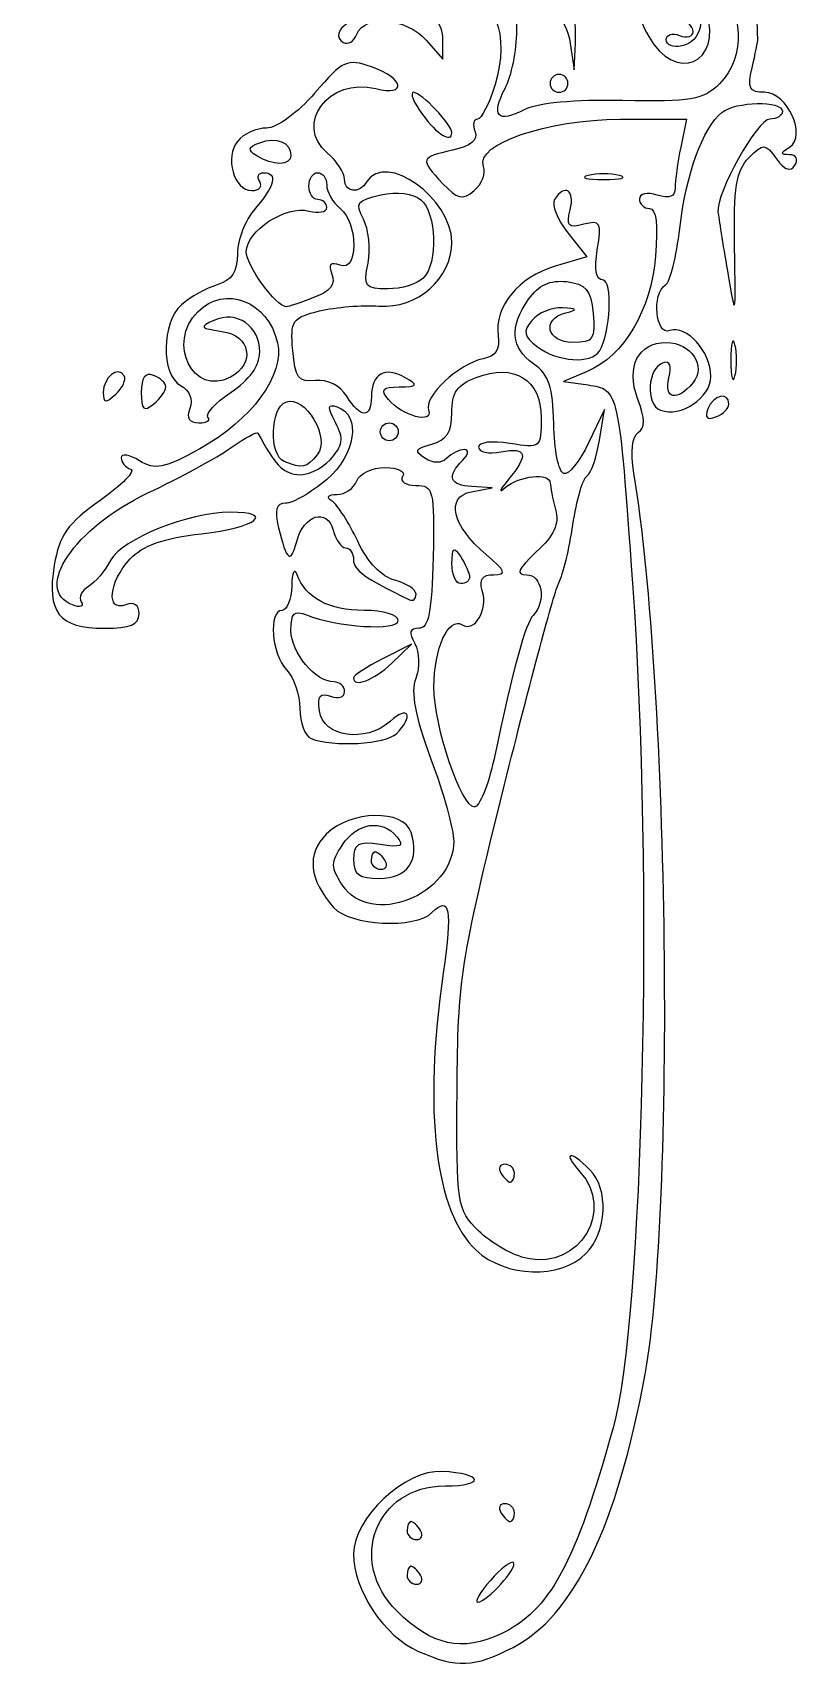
# Model space of a CAD drawing. Header units: centimetres. Extents: x -8.8 to 7.6, y -8.2 to 8.8.
# Drawn here: x -7.115 to -4.821, y 1.18 to 6.024 of the extents above; entities that cross this region are included whole.
import ezdxf

# ---------------------------------------------------------------- set-up
doc = ezdxf.new("R2010")
doc.units = ezdxf.units.CM
doc.header["$MEASUREMENT"] = 0
doc.layers.add('Layer 1', color=7, linetype='Continuous')

msp = doc.modelspace()

# ---------------------------------------------------------------- linework, layer by layer
at = {"layer": 'Layer 1'}
for points, knots in [([(-5.97245, 1.22985), (-6.07316, 1.27363), (-6.16456, 1.41072), (-6.16469, 1.51823), (-6.16469, 1.51823), (-6.16482, 1.62455), (-6.01135, 1.76811), (-5.90336, 1.76268), (-5.90336, 1.76268), (-5.78054, 1.7565), (-5.77243, 1.71979), (-5.89388, 1.71979), (-5.89388, 1.71979), (-6.0993, 1.71979), (-6.18446, 1.49726), (-6.03589, 1.34869), (-6.03589, 1.34869), (-5.93404, 1.24684), (-5.84281, 1.22708), (-5.72738, 1.28186), (-5.72738, 1.28186), (-5.58408, 1.34986), (-5.50761, 1.49071), (-5.39626, 1.89177), (-5.39626, 1.89177), (-5.30679, 2.21403), (-5.27661, 3.52255), (-5.3386, 4.39208), (-5.3386, 4.39208), (-5.37972, 4.9689), (-5.37956, 4.96821), (-5.47033, 4.98054), (-5.47033, 4.98054), (-5.47033, 4.98054), (-5.54303, 4.99042), (-5.54303, 4.99042), (-5.54303, 4.99042), (-5.54303, 4.99042), (-5.47338, 5.02015), (-5.47338, 5.02015), (-5.47338, 5.02015), (-5.36384, 5.0669), (-5.28366, 5.20193), (-5.27039, 5.36201), (-5.27039, 5.36201), (-5.26259, 5.45592), (-5.26863, 5.50333), (-5.28839, 5.50333), (-5.28839, 5.50333), (-5.30474, 5.50333), (-5.31813, 5.51604), (-5.31813, 5.53157), (-5.31813, 5.53157), (-5.31813, 5.54777), (-5.29557, 5.55265), (-5.26521, 5.54302), (-5.26521, 5.54302), (-5.22899, 5.53152), (-5.21229, 5.53827), (-5.21229, 5.56439), (-5.21229, 5.56439), (-5.21229, 5.58538), (-5.20485, 5.63976), (-5.19575, 5.68524), (-5.19575, 5.68524), (-5.19575, 5.68524), (-5.17921, 5.76792), (-5.17921, 5.76792), (-5.17921, 5.76792), (-5.17921, 5.76792), (-5.37434, 5.76734), (-5.37434, 5.76734), (-5.37434, 5.76734), (-5.59304, 5.76669), (-5.80491, 5.69388), (-5.77965, 5.62806), (-5.77965, 5.62806), (-5.77187, 5.60778), (-5.78432, 5.57558), (-5.80731, 5.55649), (-5.80731, 5.55649), (-5.84258, 5.52722), (-5.85726, 5.53053), (-5.90112, 5.5776), (-5.90112, 5.5776), (-5.96893, 5.65039), (-5.96765, 5.65469), (-5.87188, 5.67572), (-5.87188, 5.67572), (-5.81694, 5.68779), (-5.79526, 5.7056), (-5.8049, 5.73074), (-5.8049, 5.73074), (-5.81275, 5.75119), (-5.80952, 5.76792), (-5.79773, 5.76792), (-5.79773, 5.76792), (-5.78594, 5.76792), (-5.76253, 5.81385), (-5.74571, 5.86999), (-5.74571, 5.86999), (-5.70128, 6.0183), (-5.74661, 6.13833), (-5.84705, 6.13833), (-5.84705, 6.13833), (-5.88838, 6.13833), (-5.92772, 6.12082), (-5.93624, 6.09864), (-5.93624, 6.09864), (-5.94462, 6.07681), (-5.93994, 6.05895), (-5.92584, 6.05895), (-5.92584, 6.05895), (-5.91174, 6.05895), (-5.90021, 6.03332), (-5.90021, 6.00198), (-5.90021, 6.00198), (-5.90021, 6.00198), (-5.90021, 5.94501), (-5.90021, 5.94501), (-5.90021, 5.94501), (-5.90021, 5.94501), (-5.94962, 6.00198), (-5.94962, 6.00198), (-5.94962, 6.00198), (-6.00638, 6.06743), (-6.13264, 6.07813), (-6.15517, 6.01941), (-6.15517, 6.01941), (-6.16351, 5.99767), (-6.18158, 5.98682), (-6.19531, 5.99531), (-6.19531, 5.99531), (-6.24349, 6.02508), (-6.15833, 6.08541), (-6.06812, 6.08541), (-6.06812, 6.08541), (-6.01242, 6.08541), (-5.97211, 6.10056), (-5.96272, 6.12503), (-5.96272, 6.12503), (-5.9507, 6.15636), (-5.9062, 6.16299), (-5.75006, 6.15672), (-5.75006, 6.15672), (-5.53347, 6.14802), (-5.5017, 6.12654), (-5.5077, 5.99281), (-5.5077, 5.99281), (-5.5077, 5.99281), (-5.51126, 5.91343), (-5.51126, 5.91343), (-5.51126, 5.91343), (-5.51126, 5.91343), (-5.5228, 5.99155), (-5.5228, 5.99155), (-5.5228, 5.99155), (-5.53414, 6.06832), (-5.59384, 6.13583), (-5.65186, 6.13748), (-5.65186, 6.13748), (-5.66881, 6.13796), (-5.68132, 6.09268), (-5.68132, 6.03088), (-5.68132, 6.03088), (-5.68132, 5.97178), (-5.69685, 5.89441), (-5.71584, 5.85894), (-5.71584, 5.85894), (-5.75905, 5.77821), (-5.73747, 5.75402), (-5.65948, 5.79576), (-5.65948, 5.79576), (-5.62297, 5.8153), (-5.50859, 5.8259), (-5.36773, 5.8228), (-5.36773, 5.8228), (-5.16511, 5.81835), (-5.12919, 5.82454), (-5.08155, 5.87218), (-5.08155, 5.87218), (-5.00198, 5.95175), (-5.00794, 6.0981), (-5.09302, 6.15385), (-5.09302, 6.15385), (-5.16985, 6.20419), (-5.22296, 6.19079), (-5.26611, 6.11016), (-5.26611, 6.11016), (-5.28334, 6.07797), (-5.28515, 6.05984), (-5.27023, 6.06906), (-5.27023, 6.06906), (-5.2358, 6.09034), (-5.15937, 6.06121), (-5.15937, 6.02682), (-5.15937, 6.02682), (-5.15937, 6.01227), (-5.17723, 6.00721), (-5.19906, 6.01559), (-5.19906, 6.01559), (-5.22089, 6.02397), (-5.23875, 6.01841), (-5.23875, 6.00325), (-5.23875, 6.00325), (-5.23875, 5.98809), (-5.21805, 5.97967), (-5.19275, 5.98454), (-5.19275, 5.98454), (-5.13359, 5.99596), (-5.11399, 6.08542), (-5.17066, 6.08542), (-5.17066, 6.08542), (-5.19356, 6.08542), (-5.21229, 6.09732), (-5.21229, 6.11188), (-5.21229, 6.11188), (-5.21229, 6.1606), (-5.13669, 6.139), (-5.11969, 6.08542), (-5.11969, 6.08542), (-5.07109, 5.93229), (-5.21245, 5.87217), (-5.29078, 6.01266), (-5.29078, 6.01266), (-5.32722, 6.078), (-5.32722, 6.09284), (-5.29083, 6.15818), (-5.29083, 6.15818), (-5.23617, 6.25634), (-5.10701, 6.27096), (-5.0295, 6.18776), (-5.0295, 6.18776), (-4.98269, 6.13752), (-4.96945, 6.09861), (-4.96763, 6.00605), (-4.96763, 6.00605), (-4.9675, 5.99877), (-4.97508, 5.96008), (-4.9845, 5.92006), (-4.9845, 5.92006), (-4.99891, 5.85883), (-4.99305, 5.8473), (-4.94755, 5.8473), (-4.94755, 5.8473), (-4.87961, 5.8473), (-4.82113, 5.71803), (-4.87392, 5.68454), (-4.87392, 5.68454), (-4.90159, 5.66698), (-4.90149, 5.66283), (-4.87338, 5.6625), (-4.87338, 5.6625), (-4.85403, 5.66226), (-4.84706, 5.64865), (-4.85758, 5.63163), (-4.85758, 5.63163), (-4.87061, 5.61054), (-4.88746, 5.61628), (-4.91232, 5.65027), (-4.91232, 5.65027), (-4.94649, 5.69699), (-4.95046, 5.69714), (-4.99427, 5.65318), (-4.99427, 5.65318), (-5.03125, 5.61607), (-5.03958, 5.56425), (-5.03658, 5.3898), (-5.03658, 5.3898), (-5.03286, 5.17367), (-5.03296, 5.17332), (-5.05761, 5.31814), (-5.05761, 5.31814), (-5.07123, 5.39818), (-5.08383, 5.47664), (-5.0856, 5.4925), (-5.0856, 5.4925), (-5.09178, 5.54783), (-4.96915, 5.76792), (-4.93212, 5.76792), (-4.93212, 5.76792), (-4.91159, 5.76792), (-4.89479, 5.77833), (-4.89479, 5.79107), (-4.89479, 5.79107), (-4.89479, 5.82337), (-5.03309, 5.82086), (-5.07387, 5.78782), (-5.07387, 5.78782), (-5.13029, 5.74211), (-5.1806, 5.60368), (-5.19874, 5.44422), (-5.19874, 5.44422), (-5.20823, 5.36077), (-5.22707, 5.28566), (-5.2406, 5.27729), (-5.2406, 5.27729), (-5.28231, 5.25151), (-5.27059, 5.12519), (-5.22801, 5.14153), (-5.22801, 5.14153), (-5.17969, 5.16007), (-5.10646, 5.07847), (-5.10646, 5.00609), (-5.10646, 5.00609), (-5.10646, 4.94261), (-5.1957, 4.88276), (-5.2559, 4.90587), (-5.2559, 4.90587), (-5.30115, 4.92324), (-5.29468, 5.03083), (-5.24744, 5.04637), (-5.24744, 5.04637), (-5.22774, 5.05285), (-5.22164, 5.03673), (-5.23068, 5.00214), (-5.23068, 5.00214), (-5.2473, 4.93859), (-5.20682, 4.93022), (-5.15937, 4.9874), (-5.15937, 4.9874), (-5.11893, 5.03613), (-5.16582, 5.10646), (-5.23875, 5.10646), (-5.23875, 5.10646), (-5.32175, 5.10646), (-5.35875, 5.03388), (-5.32344, 4.94034), (-5.32344, 4.94034), (-5.30073, 4.88017), (-5.30026, 4.85292), (-5.32169, 4.83967), (-5.32169, 4.83967), (-5.34002, 4.82834), (-5.3448, 4.783), (-5.33441, 4.71924), (-5.33441, 4.71924), (-5.22964, 4.07672), (-5.21079, 2.54865), (-5.3015, 2.05052), (-5.3015, 2.05052), (-5.38312, 1.60229), (-5.51322, 1.33299), (-5.69227, 1.24164), (-5.69227, 1.24164), (-5.8098, 1.18168), (-5.85709, 1.17969), (-5.97246, 1.22985), (-5.97246, 1.22985), (-5.97246, 1.22985), (-5.97245, 1.22985), (-5.97245, 1.22985)], [0, 0, 0, 0, 0.011236, 0.011236, 0.011236, 0.011236, 0.0224719, 0.0224719, 0.0224719, 0.0224719, 0.0337079, 0.0337079, 0.0337079, 0.0337079, 0.0449438, 0.0449438, 0.0449438, 0.0449438, 0.0561798, 0.0561798, 0.0561798, 0.0561798, 0.0674157, 0.0674157, 0.0674157, 0.0674157, 0.0786517, 0.0786517, 0.0786517, 0.0786517, 0.0898876, 0.0898876, 0.0898876, 0.0898876, 0.1011236, 0.1011236, 0.1011236, 0.1011236, 0.1123596, 0.1123596, 0.1123596, 0.1123596, 0.1235955, 0.1235955, 0.1235955, 0.1235955, 0.1348315, 0.1348315, 0.1348315, 0.1348315, 0.1460674, 0.1460674, 0.1460674, 0.1460674, 0.1573034, 0.1573034, 0.1573034, 0.1573034, 0.1685393, 0.1685393, 0.1685393, 0.1685393, 0.1797753, 0.1797753, 0.1797753, 0.1797753, 0.1910112, 0.1910112, 0.1910112, 0.1910112, 0.2022472, 0.2022472, 0.2022472, 0.2022472, 0.2134831, 0.2134831, 0.2134831, 0.2134831, 0.2247191, 0.2247191, 0.2247191, 0.2247191, 0.2359551, 0.2359551, 0.2359551, 0.2359551, 0.247191, 0.247191, 0.247191, 0.247191, 0.258427, 0.258427, 0.258427, 0.258427, 0.2696629, 0.2696629, 0.2696629, 0.2696629, 0.2808989, 0.2808989, 0.2808989, 0.2808989, 0.2921348, 0.2921348, 0.2921348, 0.2921348, 0.3033708, 0.3033708, 0.3033708, 0.3033708, 0.3146067, 0.3146067, 0.3146067, 0.3146067, 0.3258427, 0.3258427, 0.3258427, 0.3258427, 0.3370787, 0.3370787, 0.3370787, 0.3370787, 0.3483146, 0.3483146, 0.3483146, 0.3483146, 0.3595506, 0.3595506, 0.3595506, 0.3595506, 0.3707865, 0.3707865, 0.3707865, 0.3707865, 0.3820225, 0.3820225, 0.3820225, 0.3820225, 0.3932584, 0.3932584, 0.3932584, 0.3932584, 0.4044944, 0.4044944, 0.4044944, 0.4044944, 0.4157303, 0.4157303, 0.4157303, 0.4157303, 0.4269663, 0.4269663, 0.4269663, 0.4269663, 0.4382022, 0.4382022, 0.4382022, 0.4382022, 0.4494382, 0.4494382, 0.4494382, 0.4494382, 0.4606742, 0.4606742, 0.4606742, 0.4606742, 0.4719101, 0.4719101, 0.4719101, 0.4719101, 0.4831461, 0.4831461, 0.4831461, 0.4831461, 0.494382, 0.494382, 0.494382, 0.494382, 0.505618, 0.505618, 0.505618, 0.505618, 0.5168539, 0.5168539, 0.5168539, 0.5168539, 0.5280899, 0.5280899, 0.5280899, 0.5280899, 0.5393258, 0.5393258, 0.5393258, 0.5393258, 0.5505618, 0.5505618, 0.5505618, 0.5505618, 0.5617978, 0.5617978, 0.5617978, 0.5617978, 0.5730337, 0.5730337, 0.5730337, 0.5730337, 0.5842697, 0.5842697, 0.5842697, 0.5842697, 0.5955056, 0.5955056, 0.5955056, 0.5955056, 0.6067416, 0.6067416, 0.6067416, 0.6067416, 0.6179775, 0.6179775, 0.6179775, 0.6179775, 0.6292135, 0.6292135, 0.6292135, 0.6292135, 0.6404494, 0.6404494, 0.6404494, 0.6404494, 0.6516854, 0.6516854, 0.6516854, 0.6516854, 0.6629213, 0.6629213, 0.6629213, 0.6629213, 0.6741573, 0.6741573, 0.6741573, 0.6741573, 0.6853933, 0.6853933, 0.6853933, 0.6853933, 0.6966292, 0.6966292, 0.6966292, 0.6966292, 0.7078652, 0.7078652, 0.7078652, 0.7078652, 0.7191011, 0.7191011, 0.7191011, 0.7191011, 0.7303371, 0.7303371, 0.7303371, 0.7303371, 0.741573, 0.741573, 0.741573, 0.741573, 0.752809, 0.752809, 0.752809, 0.752809, 0.7640449, 0.7640449, 0.7640449, 0.7640449, 0.7752809, 0.7752809, 0.7752809, 0.7752809, 0.7865169, 0.7865169, 0.7865169, 0.7865169, 0.7977528, 0.7977528, 0.7977528, 0.7977528, 0.8089888, 0.8089888, 0.8089888, 0.8089888, 0.8202247, 0.8202247, 0.8202247, 0.8202247, 0.8314607, 0.8314607, 0.8314607, 0.8314607, 0.8426966, 0.8426966, 0.8426966, 0.8426966, 0.8539326, 0.8539326, 0.8539326, 0.8539326, 0.8651685, 0.8651685, 0.8651685, 0.8651685, 0.8764045, 0.8764045, 0.8764045, 0.8764045, 0.8876404, 0.8876404, 0.8876404, 0.8876404, 0.8988764, 0.8988764, 0.8988764, 0.8988764, 0.9101124, 0.9101124, 0.9101124, 0.9101124, 0.9213483, 0.9213483, 0.9213483, 0.9213483, 0.9325843, 0.9325843, 0.9325843, 0.9325843, 0.9438202, 0.9438202, 0.9438202, 0.9438202, 0.9550562, 0.9550562, 0.9550562, 0.9550562, 0.9662921, 0.9662921, 0.9662921, 0.9662921, 0.9775281, 0.9775281, 0.9775281, 0.9775281, 1, 1, 1, 1]), ([(-5.8016, 2.41769), (-5.9233, 2.53048), (-5.95863, 2.82752), (-5.89923, 3.23849), (-5.89923, 3.23849), (-5.87175, 3.42861), (-5.87955, 3.47083), (-5.9324, 3.41798), (-5.9324, 3.41798), (-5.98136, 3.36902), (-6.17637, 3.37906), (-6.22371, 3.43297), (-6.22371, 3.43297), (-6.29688, 3.51629), (-6.30439, 3.59103), (-6.24552, 3.6499), (-6.24552, 3.6499), (-6.17404, 3.72138), (-6.01608, 3.72457), (-5.994, 3.65498), (-5.994, 3.65498), (-5.96794, 3.57289), (-6.00531, 3.51896), (-6.08825, 3.51896), (-6.08825, 3.51896), (-6.14852, 3.51896), (-6.16479, 3.53084), (-6.16479, 3.57488), (-6.16479, 3.57488), (-6.16479, 3.62186), (-6.15221, 3.62895), (-6.08606, 3.61924), (-6.08606, 3.61924), (-6.02304, 3.60999), (-6.01312, 3.61467), (-6.03638, 3.6427), (-6.03638, 3.6427), (-6.0804, 3.69574), (-6.15369, 3.68471), (-6.19769, 3.61844), (-6.19769, 3.61844), (-6.23246, 3.56607), (-6.23248, 3.55219), (-6.19788, 3.49938), (-6.19788, 3.49938), (-6.11438, 3.37195), (-5.86874, 3.46879), (-5.86821, 3.62935), (-5.86821, 3.62935), (-5.8681, 3.66323), (-5.89832, 3.77249), (-5.93538, 3.87215), (-5.93538, 3.87215), (-5.98263, 3.99924), (-5.99613, 4.07077), (-5.98058, 4.11167), (-5.98058, 4.11167), (-5.96789, 4.14505), (-5.96915, 4.18919), (-5.98354, 4.2149), (-5.98354, 4.2149), (-6.00197, 4.24782), (-5.99867, 4.25979), (-5.97116, 4.25979), (-5.97116, 4.25979), (-5.94228, 4.25979), (-5.93261, 4.30852), (-5.92913, 4.47146), (-5.92913, 4.47146), (-5.92489, 4.67022), (-5.928, 4.68313), (-5.98012, 4.68313), (-5.98012, 4.68313), (-6.01065, 4.68313), (-6.02827, 4.69504), (-6.01928, 4.70959), (-6.01928, 4.70959), (-6.00999, 4.72463), (-6.03251, 4.73605), (-6.07147, 4.73605), (-6.07147, 4.73605), (-6.10917, 4.73605), (-6.14686, 4.71819), (-6.15524, 4.69636), (-6.15524, 4.69636), (-6.16362, 4.67453), (-6.19003, 4.65649), (-6.21394, 4.65627), (-6.21394, 4.65627), (-6.24134, 4.65601), (-6.24663, 4.64868), (-6.22825, 4.63643), (-6.22825, 4.63643), (-6.21221, 4.62574), (-6.17805, 4.57221), (-6.15234, 4.51749), (-6.15234, 4.51749), (-6.12357, 4.45626), (-6.08136, 4.4119), (-6.0426, 4.40217), (-6.0426, 4.40217), (-6.00795, 4.39347), (-5.9796, 4.37475), (-5.9796, 4.36056), (-5.9796, 4.36056), (-5.9796, 4.34637), (-5.98853, 4.33912), (-5.99944, 4.34443), (-5.99944, 4.34443), (-6.13253, 4.40928), (-6.1648, 4.43231), (-6.1648, 4.46248), (-6.1648, 4.46248), (-6.16479, 4.48197), (-6.17531, 4.49792), (-6.18816, 4.49792), (-6.18816, 4.49792), (-6.20101, 4.49792), (-6.21777, 4.52178), (-6.2254, 4.55095), (-6.2254, 4.55095), (-6.24285, 4.61767), (-6.31254, 4.59577), (-6.33311, 4.51709), (-6.33311, 4.51709), (-6.35065, 4.45), (-6.36291, 4.45927), (-6.38647, 4.55745), (-6.38647, 4.55745), (-6.39938, 4.61126), (-6.39399, 4.63021), (-6.36576, 4.63021), (-6.36576, 4.63021), (-6.34477, 4.63021), (-6.29033, 4.66157), (-6.24478, 4.6999), (-6.24478, 4.6999), (-6.1579, 4.77301), (-6.14078, 4.8917), (-6.21366, 4.91566), (-6.21366, 4.91566), (-6.24243, 4.92512), (-6.2433, 4.91616), (-6.21817, 4.8692), (-6.21817, 4.8692), (-6.19256, 4.82134), (-6.19536, 4.80182), (-6.23398, 4.75914), (-6.23398, 4.75914), (-6.2598, 4.73061), (-6.30418, 4.71076), (-6.33261, 4.71504), (-6.33261, 4.71504), (-6.37611, 4.72159), (-6.39748, 4.74445), (-6.4477, 4.83815), (-6.4477, 4.83815), (-6.4505, 4.84338), (-6.48622, 4.82389), (-6.52708, 4.79486), (-6.52708, 4.79486), (-6.56794, 4.76582), (-6.67888, 4.70548), (-6.77361, 4.66076), (-6.77361, 4.66076), (-6.99096, 4.55817), (-7.11472, 4.3743), (-6.99686, 4.32907), (-6.99686, 4.32907), (-6.97428, 4.3204), (-6.96262, 4.32435), (-6.97096, 4.33784), (-6.97096, 4.33784), (-6.9793, 4.35133), (-6.96975, 4.37203), (-6.94974, 4.38384), (-6.94974, 4.38384), (-6.92973, 4.39565), (-6.89993, 4.4309), (-6.88353, 4.46219), (-6.88353, 4.46219), (-6.85117, 4.52386), (-6.65195, 4.60375), (-6.5305, 4.60375), (-6.5305, 4.60375), (-6.39341, 4.60375), (-6.45373, 4.55791), (-6.6148, 4.53968), (-6.6148, 4.53968), (-6.72699, 4.52699), (-6.78927, 4.50505), (-6.82647, 4.46513), (-6.82647, 4.46513), (-6.88959, 4.39738), (-6.89826, 4.30704), (-6.83948, 4.3296), (-6.83948, 4.3296), (-6.81435, 4.33924), (-6.79979, 4.32923), (-6.79979, 4.30231), (-6.79979, 4.30231), (-6.79979, 4.27057), (-6.82579, 4.25979), (-6.90238, 4.25979), (-6.90238, 4.25979), (-7.03691, 4.25979), (-7.07445, 4.30701), (-7.05088, 4.44656), (-7.05088, 4.44656), (-7.03571, 4.53635), (-7.01147, 4.57056), (-6.91464, 4.63881), (-6.91464, 4.63881), (-6.84986, 4.68447), (-6.80942, 4.72602), (-6.82478, 4.73114), (-6.82478, 4.73114), (-6.84014, 4.73626), (-6.85271, 4.75147), (-6.85271, 4.76493), (-6.85271, 4.76493), (-6.85271, 4.77839), (-6.82839, 4.77442), (-6.79867, 4.75611), (-6.79867, 4.75611), (-6.75257, 4.72771), (-6.72633, 4.7329), (-6.62008, 4.79148), (-6.62008, 4.79148), (-6.46656, 4.87612), (-6.36717, 5.01175), (-6.38977, 5.1058), (-6.38977, 5.1058), (-6.41949, 5.22948), (-6.54504, 5.27806), (-6.62593, 5.19718), (-6.62593, 5.19718), (-6.71895, 5.10417), (-6.63935, 4.9449), (-6.52928, 5.00381), (-6.52928, 5.00381), (-6.45424, 5.04397), (-6.47017, 5.12775), (-6.55506, 5.13936), (-6.55506, 5.13936), (-6.61879, 5.14807), (-6.62163, 5.1521), (-6.57792, 5.17179), (-6.57792, 5.17179), (-6.51035, 5.20223), (-6.44261, 5.15537), (-6.44261, 5.07818), (-6.44261, 5.07818), (-6.44261, 5.03768), (-6.47225, 4.996), (-6.52754, 4.95874), (-6.52754, 4.95874), (-6.57425, 4.92726), (-6.60501, 4.89404), (-6.59589, 4.88493), (-6.59589, 4.88493), (-6.58677, 4.87581), (-6.59878, 4.86835), (-6.62258, 4.86835), (-6.62258, 4.86835), (-6.65164, 4.86835), (-6.66043, 4.88246), (-6.64936, 4.91131), (-6.64936, 4.91131), (-6.63944, 4.93716), (-6.6503, 4.96403), (-6.67665, 4.97877), (-6.67665, 4.97877), (-6.73562, 5.01177), (-6.73399, 5.16573), (-6.67412, 5.2183), (-6.67412, 5.2183), (-6.64865, 5.24066), (-6.60103, 5.26712), (-6.56829, 5.2771), (-6.56829, 5.2771), (-6.52518, 5.29024), (-6.50876, 5.31553), (-6.50876, 5.36879), (-6.50876, 5.36879), (-6.50876, 5.40924), (-6.48495, 5.46979), (-6.45584, 5.50335), (-6.45584, 5.50335), (-6.39727, 5.57088), (-6.38826, 5.60918), (-6.43094, 5.60918), (-6.43094, 5.60918), (-6.44635, 5.60918), (-6.4516, 5.59727), (-6.44261, 5.58272), (-6.44261, 5.58272), (-6.43362, 5.56817), (-6.44402, 5.55626), (-6.46572, 5.55626), (-6.46572, 5.55626), (-6.51899, 5.55626), (-6.54731, 5.65532), (-6.5077, 5.70305), (-6.5077, 5.70305), (-6.49016, 5.72418), (-6.45163, 5.74147), (-6.42206, 5.74147), (-6.42206, 5.74147), (-6.39222, 5.74147), (-6.32861, 5.78784), (-6.2791, 5.84569), (-6.2791, 5.84569), (-6.19631, 5.94241), (-6.18423, 5.94794), (-6.1112, 5.92248), (-6.1112, 5.92248), (-6.01513, 5.88899), (-6.00496, 5.83466), (-6.09919, 5.85831), (-6.09919, 5.85831), (-6.23737, 5.89299), (-6.3422, 5.75313), (-6.2422, 5.66751), (-6.2422, 5.66751), (-6.21418, 5.64352), (-6.19125, 5.60867), (-6.19125, 5.59008), (-6.19125, 5.59008), (-6.19125, 5.54993), (-6.14833, 5.54516), (-6.1251, 5.58273), (-6.1251, 5.58273), (-6.06926, 5.67309), (-5.87375, 5.53355), (-5.87375, 5.40334), (-5.87375, 5.40334), (-5.87375, 5.29577), (-5.97646, 5.20578), (-6.08962, 5.21422), (-6.08962, 5.21422), (-6.13824, 5.21785), (-6.21734, 5.21134), (-6.2654, 5.19975), (-6.2654, 5.19975), (-6.34645, 5.18021), (-6.35219, 5.17177), (-6.34478, 5.08305), (-6.34478, 5.08305), (-6.33797, 5.00162), (-6.32794, 4.98835), (-6.27728, 4.99371), (-6.27728, 4.99371), (-6.24155, 4.99749), (-6.20465, 4.97899), (-6.18493, 4.94741), (-6.18493, 4.94741), (-6.14322, 4.88061), (-6.11189, 4.88008), (-6.11189, 4.94616), (-6.11189, 4.94616), (-6.11189, 5.01327), (-6.07098, 5.03671), (-6.01288, 5.00287), (-6.01288, 5.00287), (-5.97171, 4.97889), (-5.97358, 4.97569), (-6.02914, 4.97498), (-6.02914, 4.97498), (-6.07974, 4.97433), (-6.08598, 4.96703), (-6.06135, 4.93735), (-6.06135, 4.93735), (-6.0212, 4.88897), (-5.92657, 4.86372), (-5.94267, 4.90568), (-5.94267, 4.90568), (-5.95774, 4.94495), (-5.85183, 5.04494), (-5.78116, 5.05818), (-5.78116, 5.05818), (-5.74377, 5.06518), (-5.73066, 5.08531), (-5.73649, 5.12678), (-5.73649, 5.12678), (-5.74849, 5.21219), (-5.6757, 5.30088), (-5.56777, 5.33235), (-5.56777, 5.33235), (-5.56777, 5.33235), (-5.47365, 5.35979), (-5.47365, 5.35979), (-5.47365, 5.35979), (-5.47365, 5.35979), (-5.52991, 5.43131), (-5.52991, 5.43131), (-5.52991, 5.43131), (-5.56085, 5.47065), (-5.57874, 5.51485), (-5.56966, 5.52954), (-5.56966, 5.52954), (-5.53969, 5.57804), (-5.50803, 5.55732), (-5.52324, 5.49916), (-5.52324, 5.49916), (-5.53569, 5.45155), (-5.52905, 5.44445), (-5.48323, 5.45643), (-5.48323, 5.45643), (-5.43375, 5.46937), (-5.42974, 5.46189), (-5.44283, 5.38123), (-5.44283, 5.38123), (-5.45223, 5.32331), (-5.4467, 5.29167), (-5.42719, 5.29167), (-5.42719, 5.29167), (-5.39638, 5.29167), (-5.40344, 5.13464), (-5.43667, 5.08088), (-5.43667, 5.08088), (-5.46079, 5.04186), (-5.56077, 5.04861), (-5.61973, 5.09325), (-5.61973, 5.09325), (-5.66126, 5.12469), (-5.66414, 5.13828), (-5.63633, 5.17178), (-5.63633, 5.17178), (-5.61784, 5.19406), (-5.57737, 5.21091), (-5.54641, 5.20923), (-5.54641, 5.20923), (-5.5017, 5.20679), (-5.49964, 5.20367), (-5.53642, 5.19406), (-5.53642, 5.19406), (-5.60924, 5.17503), (-5.59239, 5.10647), (-5.5149, 5.10647), (-5.5149, 5.10647), (-5.45432, 5.10647), (-5.44796, 5.11565), (-5.45537, 5.19246), (-5.45537, 5.19246), (-5.4622, 5.26325), (-5.47607, 5.27989), (-5.53386, 5.28657), (-5.53386, 5.28657), (-5.58293, 5.29225), (-5.61678, 5.27654), (-5.64631, 5.23438), (-5.64631, 5.23438), (-5.70402, 5.15198), (-5.69931, 5.09054), (-5.63164, 5.04314), (-5.63164, 5.04314), (-5.58652, 5.01153), (-5.57419, 4.97471), (-5.57211, 4.86535), (-5.57211, 4.86535), (-5.57067, 4.78949), (-5.55743, 4.72336), (-5.54269, 4.71839), (-5.54269, 4.71839), (-5.52795, 4.71342), (-5.49472, 4.75405), (-5.46885, 4.80869), (-5.46885, 4.80869), (-5.46885, 4.80869), (-5.42181, 4.90802), (-5.42181, 4.90802), (-5.42181, 4.90802), (-5.42181, 4.90802), (-5.43652, 4.81673), (-5.43652, 4.81673), (-5.43652, 4.81673), (-5.44461, 4.76652), (-5.4613, 4.7189), (-5.47361, 4.7109), (-5.47361, 4.7109), (-5.48592, 4.7029), (-5.5046, 4.63805), (-5.5151, 4.56679), (-5.5151, 4.56679), (-5.52561, 4.49553), (-5.54443, 4.41814), (-5.55693, 4.39481), (-5.55693, 4.39481), (-5.56943, 4.37148), (-5.64179, 4.10237), (-5.71773, 3.79677), (-5.71773, 3.79677), (-5.84764, 3.27401), (-5.85595, 3.22045), (-5.85816, 2.89122), (-5.85816, 2.89122), (-5.86045, 2.55176), (-5.85854, 2.53931), (-5.79437, 2.47514), (-5.79437, 2.47514), (-5.75799, 2.43876), (-5.6924, 2.40184), (-5.64862, 2.39309), (-5.64862, 2.39309), (-5.49495, 2.3624), (-5.39073, 2.53603), (-5.4942, 2.65036), (-5.4942, 2.65036), (-5.54765, 2.70942), (-5.52351, 2.71515), (-5.46553, 2.65717), (-5.46553, 2.65717), (-5.40775, 2.59939), (-5.41358, 2.47099), (-5.47687, 2.40771), (-5.47687, 2.40771), (-5.55286, 2.33172), (-5.71418, 2.33667), (-5.8016, 2.41769)], [0, 0, 0, 0, 0.0076336, 0.0076336, 0.0076336, 0.0076336, 0.0152672, 0.0152672, 0.0152672, 0.0152672, 0.0229008, 0.0229008, 0.0229008, 0.0229008, 0.0305344, 0.0305344, 0.0305344, 0.0305344, 0.0381679, 0.0381679, 0.0381679, 0.0381679, 0.0458015, 0.0458015, 0.0458015, 0.0458015, 0.0534351, 0.0534351, 0.0534351, 0.0534351, 0.0610687, 0.0610687, 0.0610687, 0.0610687, 0.0687023, 0.0687023, 0.0687023, 0.0687023, 0.0763359, 0.0763359, 0.0763359, 0.0763359, 0.0839695, 0.0839695, 0.0839695, 0.0839695, 0.0916031, 0.0916031, 0.0916031, 0.0916031, 0.0992366, 0.0992366, 0.0992366, 0.0992366, 0.1068702, 0.1068702, 0.1068702, 0.1068702, 0.1145038, 0.1145038, 0.1145038, 0.1145038, 0.1221374, 0.1221374, 0.1221374, 0.1221374, 0.129771, 0.129771, 0.129771, 0.129771, 0.1374046, 0.1374046, 0.1374046, 0.1374046, 0.1450382, 0.1450382, 0.1450382, 0.1450382, 0.1526718, 0.1526718, 0.1526718, 0.1526718, 0.1603053, 0.1603053, 0.1603053, 0.1603053, 0.1679389, 0.1679389, 0.1679389, 0.1679389, 0.1755725, 0.1755725, 0.1755725, 0.1755725, 0.1832061, 0.1832061, 0.1832061, 0.1832061, 0.1908397, 0.1908397, 0.1908397, 0.1908397, 0.1984733, 0.1984733, 0.1984733, 0.1984733, 0.2061069, 0.2061069, 0.2061069, 0.2061069, 0.2137405, 0.2137405, 0.2137405, 0.2137405, 0.221374, 0.221374, 0.221374, 0.221374, 0.2290076, 0.2290076, 0.2290076, 0.2290076, 0.2366412, 0.2366412, 0.2366412, 0.2366412, 0.2442748, 0.2442748, 0.2442748, 0.2442748, 0.2519084, 0.2519084, 0.2519084, 0.2519084, 0.259542, 0.259542, 0.259542, 0.259542, 0.2671756, 0.2671756, 0.2671756, 0.2671756, 0.2748092, 0.2748092, 0.2748092, 0.2748092, 0.2824427, 0.2824427, 0.2824427, 0.2824427, 0.2900763, 0.2900763, 0.2900763, 0.2900763, 0.2977099, 0.2977099, 0.2977099, 0.2977099, 0.3053435, 0.3053435, 0.3053435, 0.3053435, 0.3129771, 0.3129771, 0.3129771, 0.3129771, 0.3206107, 0.3206107, 0.3206107, 0.3206107, 0.3282443, 0.3282443, 0.3282443, 0.3282443, 0.3358779, 0.3358779, 0.3358779, 0.3358779, 0.3435115, 0.3435115, 0.3435115, 0.3435115, 0.351145, 0.351145, 0.351145, 0.351145, 0.3587786, 0.3587786, 0.3587786, 0.3587786, 0.3664122, 0.3664122, 0.3664122, 0.3664122, 0.3740458, 0.3740458, 0.3740458, 0.3740458, 0.3816794, 0.3816794, 0.3816794, 0.3816794, 0.389313, 0.389313, 0.389313, 0.389313, 0.3969466, 0.3969466, 0.3969466, 0.3969466, 0.4045802, 0.4045802, 0.4045802, 0.4045802, 0.4122137, 0.4122137, 0.4122137, 0.4122137, 0.4198473, 0.4198473, 0.4198473, 0.4198473, 0.4274809, 0.4274809, 0.4274809, 0.4274809, 0.4351145, 0.4351145, 0.4351145, 0.4351145, 0.4427481, 0.4427481, 0.4427481, 0.4427481, 0.4503817, 0.4503817, 0.4503817, 0.4503817, 0.4580153, 0.4580153, 0.4580153, 0.4580153, 0.4656489, 0.4656489, 0.4656489, 0.4656489, 0.4732824, 0.4732824, 0.4732824, 0.4732824, 0.480916, 0.480916, 0.480916, 0.480916, 0.4885496, 0.4885496, 0.4885496, 0.4885496, 0.4961832, 0.4961832, 0.4961832, 0.4961832, 0.5038168, 0.5038168, 0.5038168, 0.5038168, 0.5114504, 0.5114504, 0.5114504, 0.5114504, 0.519084, 0.519084, 0.519084, 0.519084, 0.5267176, 0.5267176, 0.5267176, 0.5267176, 0.5343511, 0.5343511, 0.5343511, 0.5343511, 0.5419847, 0.5419847, 0.5419847, 0.5419847, 0.5496183, 0.5496183, 0.5496183, 0.5496183, 0.5572519, 0.5572519, 0.5572519, 0.5572519, 0.5648855, 0.5648855, 0.5648855, 0.5648855, 0.5725191, 0.5725191, 0.5725191, 0.5725191, 0.5801527, 0.5801527, 0.5801527, 0.5801527, 0.5877863, 0.5877863, 0.5877863, 0.5877863, 0.5954198, 0.5954198, 0.5954198, 0.5954198, 0.6030534, 0.6030534, 0.6030534, 0.6030534, 0.610687, 0.610687, 0.610687, 0.610687, 0.6183206, 0.6183206, 0.6183206, 0.6183206, 0.6259542, 0.6259542, 0.6259542, 0.6259542, 0.6335878, 0.6335878, 0.6335878, 0.6335878, 0.6412214, 0.6412214, 0.6412214, 0.6412214, 0.648855, 0.648855, 0.648855, 0.648855, 0.6564885, 0.6564885, 0.6564885, 0.6564885, 0.6641221, 0.6641221, 0.6641221, 0.6641221, 0.6717557, 0.6717557, 0.6717557, 0.6717557, 0.6793893, 0.6793893, 0.6793893, 0.6793893, 0.6870229, 0.6870229, 0.6870229, 0.6870229, 0.6946565, 0.6946565, 0.6946565, 0.6946565, 0.7022901, 0.7022901, 0.7022901, 0.7022901, 0.7099237, 0.7099237, 0.7099237, 0.7099237, 0.7175573, 0.7175573, 0.7175573, 0.7175573, 0.7251908, 0.7251908, 0.7251908, 0.7251908, 0.7328244, 0.7328244, 0.7328244, 0.7328244, 0.740458, 0.740458, 0.740458, 0.740458, 0.7480916, 0.7480916, 0.7480916, 0.7480916, 0.7557252, 0.7557252, 0.7557252, 0.7557252, 0.7633588, 0.7633588, 0.7633588, 0.7633588, 0.7709924, 0.7709924, 0.7709924, 0.7709924, 0.778626, 0.778626, 0.778626, 0.778626, 0.7862595, 0.7862595, 0.7862595, 0.7862595, 0.7938931, 0.7938931, 0.7938931, 0.7938931, 0.8015267, 0.8015267, 0.8015267, 0.8015267, 0.8091603, 0.8091603, 0.8091603, 0.8091603, 0.8167939, 0.8167939, 0.8167939, 0.8167939, 0.8244275, 0.8244275, 0.8244275, 0.8244275, 0.8320611, 0.8320611, 0.8320611, 0.8320611, 0.8396947, 0.8396947, 0.8396947, 0.8396947, 0.8473282, 0.8473282, 0.8473282, 0.8473282, 0.8549618, 0.8549618, 0.8549618, 0.8549618, 0.8625954, 0.8625954, 0.8625954, 0.8625954, 0.870229, 0.870229, 0.870229, 0.870229, 0.8778626, 0.8778626, 0.8778626, 0.8778626, 0.8854962, 0.8854962, 0.8854962, 0.8854962, 0.8931298, 0.8931298, 0.8931298, 0.8931298, 0.9007634, 0.9007634, 0.9007634, 0.9007634, 0.9083969, 0.9083969, 0.9083969, 0.9083969, 0.9160305, 0.9160305, 0.9160305, 0.9160305, 0.9236641, 0.9236641, 0.9236641, 0.9236641, 0.9312977, 0.9312977, 0.9312977, 0.9312977, 0.9389313, 0.9389313, 0.9389313, 0.9389313, 0.9465649, 0.9465649, 0.9465649, 0.9465649, 0.9541985, 0.9541985, 0.9541985, 0.9541985, 0.9618321, 0.9618321, 0.9618321, 0.9618321, 0.9694656, 0.9694656, 0.9694656, 0.9694656, 0.9770992, 0.9770992, 0.9770992, 0.9770992, 0.9847328, 0.9847328, 0.9847328, 0.9847328, 1, 1, 1, 1]), ([(-5.58271, 5.87375), (-5.58271, 5.8883), (-5.5708, 5.90021), (-5.55625, 5.90021), (-5.55625, 5.90021), (-5.5417, 5.90021), (-5.52979, 5.8883), (-5.52979, 5.87375), (-5.52979, 5.87375), (-5.52979, 5.8592), (-5.5417, 5.84729), (-5.55625, 5.84729), (-5.55625, 5.84729), (-5.5708, 5.84729), (-5.58271, 5.8592), (-5.58271, 5.87375)], [0, 0, 0, 0, 0.2, 0.2, 0.2, 0.2, 0.4, 0.4, 0.4, 0.4, 0.6, 0.6, 0.6, 0.6, 1, 1, 1, 1]), ([(-5.96097, 5.78198), (-5.98712, 5.8179), (-5.9987, 5.84729), (-5.9867, 5.84729), (-5.9867, 5.84729), (-5.96447, 5.84729), (-5.87375, 5.75142), (-5.87375, 5.72793), (-5.87375, 5.72793), (-5.87375, 5.69534), (-5.91777, 5.72261), (-5.96097, 5.78198)], [0, 0, 0, 0, 0.25, 0.25, 0.25, 0.25, 0.5, 0.5, 0.5, 0.5, 1, 1, 1, 1]), ([(-6.35, 5.66052), (-6.35, 5.69915), (-6.3936, 5.71691), (-6.44243, 5.69817), (-6.44243, 5.69817), (-6.47773, 5.68462), (-6.47956, 5.67663), (-6.45143, 5.6588), (-6.45143, 5.6588), (-6.40414, 5.62883), (-6.34999, 5.62974), (-6.34999, 5.66051), (-6.34999, 5.66051), (-6.34999, 5.66051), (-6.35, 5.66052), (-6.35, 5.66052)], [0, 0, 0, 0, 0.2, 0.2, 0.2, 0.2, 0.4, 0.4, 0.4, 0.4, 0.6, 0.6, 0.6, 0.6, 1, 1, 1, 1]), ([(-6.28289, 5.23912), (-6.23377, 5.2578), (-6.21726, 5.27879), (-6.22855, 5.30821), (-6.22855, 5.30821), (-6.24011, 5.33834), (-6.23329, 5.34607), (-6.20478, 5.33513), (-6.20478, 5.33513), (-6.1503, 5.31423), (-6.15005, 5.45816), (-6.20448, 5.50333), (-6.20448, 5.50333), (-6.22631, 5.52145), (-6.24417, 5.55267), (-6.24417, 5.57272), (-6.24417, 5.57272), (-6.24417, 5.59277), (-6.25607, 5.60917), (-6.27063, 5.60917), (-6.27063, 5.60917), (-6.28518, 5.60917), (-6.29709, 5.59131), (-6.29709, 5.56948), (-6.29709, 5.56948), (-6.29709, 5.54765), (-6.28518, 5.52979), (-6.27063, 5.52979), (-6.27063, 5.52979), (-6.25608, 5.52979), (-6.24417, 5.519), (-6.24417, 5.50581), (-6.24417, 5.50581), (-6.24417, 5.49262), (-6.26796, 5.48805), (-6.29704, 5.49565), (-6.29704, 5.49565), (-6.36474, 5.51335), (-6.4823, 5.43706), (-6.4823, 5.37542), (-6.4823, 5.37542), (-6.4823, 5.33446), (-6.39365, 5.21229), (-6.36393, 5.21229), (-6.36393, 5.21229), (-6.35817, 5.21229), (-6.3217, 5.22436), (-6.2829, 5.23912), (-6.2829, 5.23912), (-6.2829, 5.23912), (-6.28289, 5.23912), (-6.28289, 5.23912)], [0, 0, 0, 0, 0.0714286, 0.0714286, 0.0714286, 0.0714286, 0.1428571, 0.1428571, 0.1428571, 0.1428571, 0.2142857, 0.2142857, 0.2142857, 0.2142857, 0.2857143, 0.2857143, 0.2857143, 0.2857143, 0.3571429, 0.3571429, 0.3571429, 0.3571429, 0.4285714, 0.4285714, 0.4285714, 0.4285714, 0.5, 0.5, 0.5, 0.5, 0.5714286, 0.5714286, 0.5714286, 0.5714286, 0.6428571, 0.6428571, 0.6428571, 0.6428571, 0.7142857, 0.7142857, 0.7142857, 0.7142857, 0.7857143, 0.7857143, 0.7857143, 0.7857143, 0.8571429, 0.8571429, 0.8571429, 0.8571429, 1, 1, 1, 1]), ([(-5.47026, 5.60095), (-5.44479, 5.6076), (-5.40312, 5.6076), (-5.37766, 5.60095), (-5.37766, 5.60095), (-5.35219, 5.59429), (-5.37303, 5.58885), (-5.42396, 5.58885), (-5.42396, 5.58885), (-5.47489, 5.58885), (-5.49573, 5.5943), (-5.47026, 5.60095)], [0, 0, 0, 0, 0.25, 0.25, 0.25, 0.25, 0.5, 0.5, 0.5, 0.5, 1, 1, 1, 1]), ([(-5.95842, 5.29696), (-5.91426, 5.34112), (-5.91866, 5.49021), (-5.96527, 5.52889), (-5.96527, 5.52889), (-5.98884, 5.54845), (-6.03514, 5.55406), (-6.08416, 5.54329), (-6.08416, 5.54329), (-6.15529, 5.52767), (-6.16115, 5.51949), (-6.1355, 5.47157), (-6.1355, 5.47157), (-6.11958, 5.44182), (-6.11341, 5.38322), (-6.12178, 5.34134), (-6.12178, 5.34134), (-6.13563, 5.2721), (-6.13036, 5.26521), (-6.06359, 5.26521), (-6.06359, 5.26521), (-6.02321, 5.26521), (-5.97588, 5.2795), (-5.95842, 5.29696)], [0, 0, 0, 0, 0.1428571, 0.1428571, 0.1428571, 0.1428571, 0.2857143, 0.2857143, 0.2857143, 0.2857143, 0.4285714, 0.4285714, 0.4285714, 0.4285714, 0.5714286, 0.5714286, 0.5714286, 0.5714286, 0.7142857, 0.7142857, 0.7142857, 0.7142857, 1, 1, 1, 1]), ([(-5.0474, 5.05354), (-5.0474, 5.10447), (-5.04195, 5.12531), (-5.0353, 5.09984), (-5.0353, 5.09984), (-5.02865, 5.07437), (-5.02865, 5.0327), (-5.0353, 5.00724), (-5.0353, 5.00724), (-5.04196, 4.98177), (-5.0474, 5.00261), (-5.0474, 5.05354)], [0, 0, 0, 0, 0.25, 0.25, 0.25, 0.25, 0.5, 0.5, 0.5, 0.5, 1, 1, 1, 1]), ([(-6.90563, 4.95833), (-6.90563, 5.00327), (-6.86241, 5.03792), (-6.84409, 5.00767), (-6.84409, 5.00767), (-6.83734, 4.99652), (-6.84842, 4.97204), (-6.86872, 4.95328), (-6.86872, 4.95328), (-6.89903, 4.92526), (-6.90563, 4.92616), (-6.90563, 4.95833)], [0, 0, 0, 0, 0.25, 0.25, 0.25, 0.25, 0.5, 0.5, 0.5, 0.5, 1, 1, 1, 1]), ([(-5.74963, 3.86953), (-5.68994, 4.14896), (-5.65599, 4.27358), (-5.63284, 4.29816), (-5.63284, 4.29816), (-5.59327, 4.34018), (-5.60621, 4.41855), (-5.65272, 4.41855), (-5.65272, 4.41855), (-5.68551, 4.41855), (-5.67829, 4.43521), (-5.62351, 4.48598), (-5.62351, 4.48598), (-5.57084, 4.53479), (-5.55506, 4.56949), (-5.56637, 4.61166), (-5.56637, 4.61166), (-5.57496, 4.6437), (-5.58215, 4.67884), (-5.58235, 4.68975), (-5.58235, 4.68975), (-5.58293, 4.72167), (-5.67457, 4.71257), (-5.71562, 4.67652), (-5.71562, 4.67652), (-5.73633, 4.65833), (-5.73276, 4.6682), (-5.70768, 4.69845), (-5.70768, 4.69845), (-5.64487, 4.77421), (-5.65052, 4.79735), (-5.72823, 4.7825), (-5.72823, 4.7825), (-5.76461, 4.77555), (-5.79438, 4.78167), (-5.79438, 4.79611), (-5.79438, 4.79611), (-5.79438, 4.81133), (-5.75548, 4.81605), (-5.70178, 4.80733), (-5.70178, 4.80733), (-5.6109, 4.79258), (-5.60918, 4.79401), (-5.60918, 4.88381), (-5.60918, 4.88381), (-5.60918, 4.99692), (-5.68847, 5.04594), (-5.80175, 5.00287), (-5.80175, 5.00287), (-5.85734, 4.98173), (-5.87376, 4.95795), (-5.87376, 4.89855), (-5.87376, 4.89855), (-5.87376, 4.84123), (-5.88894, 4.81745), (-5.93329, 4.80529), (-5.93329, 4.80529), (-5.98256, 4.79179), (-5.98602, 4.78461), (-5.95335, 4.76362), (-5.95335, 4.76362), (-5.92818, 4.74745), (-5.9047, 4.74745), (-5.88853, 4.76362), (-5.88853, 4.76362), (-5.87458, 4.77755), (-5.85126, 4.78896), (-5.83671, 4.78896), (-5.83671, 4.78896), (-5.82201, 4.78896), (-5.82436, 4.77485), (-5.842, 4.75721), (-5.842, 4.75721), (-5.88975, 4.70946), (-5.88048, 4.68353), (-5.81422, 4.67952), (-5.81422, 4.67952), (-5.81422, 4.67952), (-5.75469, 4.67592), (-5.75469, 4.67592), (-5.75469, 4.67592), (-5.75469, 4.67592), (-5.81537, 4.6643), (-5.81537, 4.6643), (-5.81537, 4.6643), (-5.89329, 4.64938), (-5.87337, 4.56342), (-5.77225, 4.4782), (-5.77225, 4.4782), (-5.71382, 4.42896), (-5.70999, 4.41878), (-5.74985, 4.41867), (-5.74985, 4.41867), (-5.78347, 4.41859), (-5.7936, 4.40461), (-5.78353, 4.37224), (-5.78353, 4.37224), (-5.76562, 4.31468), (-5.80515, 4.24698), (-5.843, 4.27037), (-5.843, 4.27037), (-5.88334, 4.2953), (-5.92667, 4.20007), (-5.92667, 4.08649), (-5.92667, 4.08649), (-5.92667, 3.96992), (-5.84625, 3.73063), (-5.80708, 3.73063), (-5.80708, 3.73063), (-5.7918, 3.73063), (-5.76594, 3.79314), (-5.74962, 3.86954), (-5.74962, 3.86954), (-5.74962, 3.86954), (-5.74963, 3.86953), (-5.74963, 3.86953)], [0, 0, 0, 0, 0.0333333, 0.0333333, 0.0333333, 0.0333333, 0.0666667, 0.0666667, 0.0666667, 0.0666667, 0.1, 0.1, 0.1, 0.1, 0.1333333, 0.1333333, 0.1333333, 0.1333333, 0.1666667, 0.1666667, 0.1666667, 0.1666667, 0.2, 0.2, 0.2, 0.2, 0.2333333, 0.2333333, 0.2333333, 0.2333333, 0.2666667, 0.2666667, 0.2666667, 0.2666667, 0.3, 0.3, 0.3, 0.3, 0.3333333, 0.3333333, 0.3333333, 0.3333333, 0.3666667, 0.3666667, 0.3666667, 0.3666667, 0.4, 0.4, 0.4, 0.4, 0.4333333, 0.4333333, 0.4333333, 0.4333333, 0.4666667, 0.4666667, 0.4666667, 0.4666667, 0.5, 0.5, 0.5, 0.5, 0.5333333, 0.5333333, 0.5333333, 0.5333333, 0.5666667, 0.5666667, 0.5666667, 0.5666667, 0.6, 0.6, 0.6, 0.6, 0.6333333, 0.6333333, 0.6333333, 0.6333333, 0.6666667, 0.6666667, 0.6666667, 0.6666667, 0.7, 0.7, 0.7, 0.7, 0.7333333, 0.7333333, 0.7333333, 0.7333333, 0.7666667, 0.7666667, 0.7666667, 0.7666667, 0.8, 0.8, 0.8, 0.8, 0.8333333, 0.8333333, 0.8333333, 0.8333333, 0.8666667, 0.8666667, 0.8666667, 0.8666667, 0.9, 0.9, 0.9, 0.9, 0.9333333, 0.9333333, 0.9333333, 0.9333333, 1, 1, 1, 1]), ([(-6.79318, 4.95834), (-6.79318, 5.00223), (-6.78154, 5.01841), (-6.7568, 5.00892), (-6.7568, 5.00892), (-6.73679, 5.00124), (-6.72042, 4.98579), (-6.72042, 4.97457), (-6.72042, 4.97457), (-6.72042, 4.96336), (-6.73679, 4.9406), (-6.7568, 4.92399), (-6.7568, 4.92399), (-6.78598, 4.89978), (-6.79318, 4.90658), (-6.79318, 4.95834)], [0, 0, 0, 0, 0.2, 0.2, 0.2, 0.2, 0.4, 0.4, 0.4, 0.4, 0.6, 0.6, 0.6, 0.6, 1, 1, 1, 1]), ([(-6.27209, 4.77396), (-6.23139, 4.823), (-6.3083, 4.9519), (-6.36522, 4.93005), (-6.36522, 4.93005), (-6.41165, 4.91223), (-6.41533, 4.77192), (-6.36984, 4.75356), (-6.36984, 4.75356), (-6.31605, 4.73186), (-6.30514, 4.73413), (-6.27209, 4.77395), (-6.27209, 4.77395), (-6.27209, 4.77395), (-6.27209, 4.77396), (-6.27209, 4.77396)], [0, 0, 0, 0, 0.2, 0.2, 0.2, 0.2, 0.4, 0.4, 0.4, 0.4, 0.6, 0.6, 0.6, 0.6, 1, 1, 1, 1]), ([(-5.11551, 4.90937), (-5.09945, 4.95122), (-5.05354, 4.96212), (-5.05354, 4.92408), (-5.05354, 4.92408), (-5.05354, 4.91108), (-5.07079, 4.89383), (-5.09188, 4.88574), (-5.09188, 4.88574), (-5.11751, 4.87591), (-5.12534, 4.88374), (-5.11551, 4.90937)], [0, 0, 0, 0, 0.25, 0.25, 0.25, 0.25, 0.5, 0.5, 0.5, 0.5, 1, 1, 1, 1]), ([(-6.0325, 4.84188), (-6.0325, 4.85643), (-6.04441, 4.86834), (-6.05896, 4.86834), (-6.05896, 4.86834), (-6.07351, 4.86834), (-6.08542, 4.85643), (-6.08542, 4.84188), (-6.08542, 4.84188), (-6.08542, 4.82733), (-6.07351, 4.81542), (-6.05896, 4.81542), (-6.05896, 4.81542), (-6.04441, 4.81542), (-6.0325, 4.82733), (-6.0325, 4.84188)], [0, 0, 0, 0, 0.2, 0.2, 0.2, 0.2, 0.4, 0.4, 0.4, 0.4, 0.6, 0.6, 0.6, 0.6, 1, 1, 1, 1]), ([(-5.82124, 4.41193), (-5.82145, 4.42284), (-5.83319, 4.44963), (-5.84729, 4.47146), (-5.84729, 4.47146), (-5.86803, 4.50355), (-5.87302, 4.49976), (-5.87334, 4.45162), (-5.87334, 4.45162), (-5.87355, 4.41888), (-5.86184, 4.39209), (-5.84729, 4.39209), (-5.84729, 4.39209), (-5.83274, 4.39209), (-5.82101, 4.40102), (-5.82124, 4.41193)], [0, 0, 0, 0, 0.2, 0.2, 0.2, 0.2, 0.4, 0.4, 0.4, 0.4, 0.6, 0.6, 0.6, 0.6, 1, 1, 1, 1]), ([(-6.29047, 3.93336), (-6.30866, 3.9407), (-6.32354, 3.98058), (-6.32354, 4.02199), (-6.32354, 4.02199), (-6.32354, 4.06339), (-6.3414, 4.11513), (-6.36323, 4.13696), (-6.36323, 4.13696), (-6.40763, 4.18135), (-6.41751, 4.31271), (-6.37646, 4.31271), (-6.37646, 4.31271), (-6.36191, 4.31271), (-6.34906, 4.34545), (-6.34791, 4.38547), (-6.34791, 4.38547), (-6.34676, 4.42568), (-6.33948, 4.44048), (-6.33164, 4.41854), (-6.33164, 4.41854), (-6.30708, 4.34981), (-6.23753, 4.31271), (-6.13328, 4.31271), (-6.13328, 4.31271), (-6.076, 4.31271), (-6.0325, 4.2998), (-6.0325, 4.28281), (-6.0325, 4.28281), (-6.0325, 4.25161), (-6.21425, 4.26272), (-6.3037, 4.29939), (-6.3037, 4.29939), (-6.34037, 4.31442), (-6.35, 4.30488), (-6.35, 4.2535), (-6.35, 4.2535), (-6.35, 4.18715), (-6.27785, 4.10105), (-6.22224, 4.10105), (-6.22224, 4.10105), (-6.2052, 4.10105), (-6.19125, 4.08787), (-6.19125, 4.07176), (-6.19125, 4.07176), (-6.19125, 4.05565), (-6.20993, 4.04964), (-6.23276, 4.0584), (-6.23276, 4.0584), (-6.26407, 4.07041), (-6.2722, 4.05973), (-6.26583, 4.01493), (-6.26583, 4.01493), (-6.25485, 3.93764), (-6.12853, 3.91903), (-6.05662, 3.98411), (-6.05662, 3.98411), (-6.00218, 4.03338), (-5.98511, 4.00028), (-6.03779, 3.9476), (-6.03779, 3.9476), (-6.06912, 3.91627), (-6.22617, 3.90743), (-6.29047, 3.93337), (-6.29047, 3.93337), (-6.29047, 3.93337), (-6.29047, 3.93336), (-6.29047, 3.93336)], [0, 0, 0, 0, 0.0555556, 0.0555556, 0.0555556, 0.0555556, 0.1111111, 0.1111111, 0.1111111, 0.1111111, 0.1666667, 0.1666667, 0.1666667, 0.1666667, 0.2222222, 0.2222222, 0.2222222, 0.2222222, 0.2777778, 0.2777778, 0.2777778, 0.2777778, 0.3333333, 0.3333333, 0.3333333, 0.3333333, 0.3888889, 0.3888889, 0.3888889, 0.3888889, 0.4444444, 0.4444444, 0.4444444, 0.4444444, 0.5, 0.5, 0.5, 0.5, 0.5555556, 0.5555556, 0.5555556, 0.5555556, 0.6111111, 0.6111111, 0.6111111, 0.6111111, 0.6666667, 0.6666667, 0.6666667, 0.6666667, 0.7222222, 0.7222222, 0.7222222, 0.7222222, 0.7777778, 0.7777778, 0.7777778, 0.7777778, 0.8333333, 0.8333333, 0.8333333, 0.8333333, 0.8888889, 0.8888889, 0.8888889, 0.8888889, 1, 1, 1, 1]), ([(-6.16479, 4.11359), (-6.16479, 4.12049), (-6.12609, 4.14568), (-6.0788, 4.16956), (-6.0788, 4.16956), (-6.0788, 4.16956), (-5.99281, 4.21298), (-5.99281, 4.21298), (-5.99281, 4.21298), (-5.99281, 4.21298), (-6.05124, 4.15701), (-6.05124, 4.15701), (-6.05124, 4.15701), (-6.10466, 4.10584), (-6.16479, 4.08284), (-6.16479, 4.11359)], [0, 0, 0, 0, 0.2, 0.2, 0.2, 0.2, 0.4, 0.4, 0.4, 0.4, 0.6, 0.6, 0.6, 0.6, 1, 1, 1, 1]), ([(-6.07219, 3.57188), (-6.08118, 3.58643), (-6.09379, 3.59834), (-6.10021, 3.59834), (-6.10021, 3.59834), (-6.10663, 3.59834), (-6.11188, 3.58643), (-6.11188, 3.57188), (-6.11188, 3.57188), (-6.11188, 3.55733), (-6.09927, 3.54542), (-6.08386, 3.54542), (-6.08386, 3.54542), (-6.06845, 3.54542), (-6.0632, 3.55733), (-6.07219, 3.57188)], [0, 0, 0, 0, 0.2, 0.2, 0.2, 0.2, 0.4, 0.4, 0.4, 0.4, 0.6, 0.6, 0.6, 0.6, 1, 1, 1, 1]), ([(-5.72823, 2.64583), (-5.73722, 2.66038), (-5.73197, 2.67229), (-5.71656, 2.67229), (-5.71656, 2.67229), (-5.70115, 2.67229), (-5.68854, 2.66038), (-5.68854, 2.64583), (-5.68854, 2.64583), (-5.68854, 2.63128), (-5.69379, 2.61937), (-5.70021, 2.61937), (-5.70021, 2.61937), (-5.70663, 2.61937), (-5.71924, 2.63128), (-5.72823, 2.64583)], [0, 0, 0, 0, 0.2, 0.2, 0.2, 0.2, 0.4, 0.4, 0.4, 0.4, 0.6, 0.6, 0.6, 0.6, 1, 1, 1, 1]), ([(-5.72823, 1.64042), (-5.73722, 1.65497), (-5.73197, 1.66688), (-5.71656, 1.66688), (-5.71656, 1.66688), (-5.70115, 1.66688), (-5.68854, 1.65497), (-5.68854, 1.64042), (-5.68854, 1.64042), (-5.68854, 1.62587), (-5.69379, 1.61396), (-5.70021, 1.61396), (-5.70021, 1.61396), (-5.70663, 1.61396), (-5.71924, 1.62587), (-5.72823, 1.64042)], [0, 0, 0, 0, 0.2, 0.2, 0.2, 0.2, 0.4, 0.4, 0.4, 0.4, 0.6, 0.6, 0.6, 0.6, 1, 1, 1, 1]), ([(-6.00604, 1.5875), (-6.00604, 1.60205), (-6.00079, 1.61396), (-5.99437, 1.61396), (-5.99437, 1.61396), (-5.98795, 1.61396), (-5.97534, 1.60205), (-5.96635, 1.5875), (-5.96635, 1.5875), (-5.95736, 1.57295), (-5.96261, 1.56104), (-5.97802, 1.56104), (-5.97802, 1.56104), (-5.99343, 1.56104), (-6.00604, 1.57295), (-6.00604, 1.5875)], [0, 0, 0, 0, 0.2, 0.2, 0.2, 0.2, 0.4, 0.4, 0.4, 0.4, 0.6, 0.6, 0.6, 0.6, 1, 1, 1, 1]), ([(-6.00604, 1.45521), (-6.00604, 1.46976), (-6.00079, 1.48167), (-5.99437, 1.48167), (-5.99437, 1.48167), (-5.98795, 1.48167), (-5.97534, 1.46976), (-5.96635, 1.45521), (-5.96635, 1.45521), (-5.95736, 1.44066), (-5.96261, 1.42875), (-5.97802, 1.42875), (-5.97802, 1.42875), (-5.99343, 1.42875), (-6.00604, 1.44066), (-6.00604, 1.45521)], [0, 0, 0, 0, 0.2, 0.2, 0.2, 0.2, 0.4, 0.4, 0.4, 0.4, 0.6, 0.6, 0.6, 0.6, 1, 1, 1, 1]), ([(-5.7596, 1.44008), (-5.72813, 1.47541), (-5.69735, 1.4993), (-5.69121, 1.49316), (-5.69121, 1.49316), (-5.67694, 1.47889), (-5.76941, 1.37584), (-5.79647, 1.37584), (-5.79647, 1.37584), (-5.80767, 1.37584), (-5.79107, 1.40475), (-5.7596, 1.44009), (-5.7596, 1.44009), (-5.7596, 1.44009), (-5.7596, 1.44008), (-5.7596, 1.44008)], [0, 0, 0, 0, 0.2, 0.2, 0.2, 0.2, 0.4, 0.4, 0.4, 0.4, 0.6, 0.6, 0.6, 0.6, 1, 1, 1, 1])]:
    msp.add_open_spline(points, degree=3, knots=knots, dxfattribs=at)

doc.saveas('drawing.dxf')
